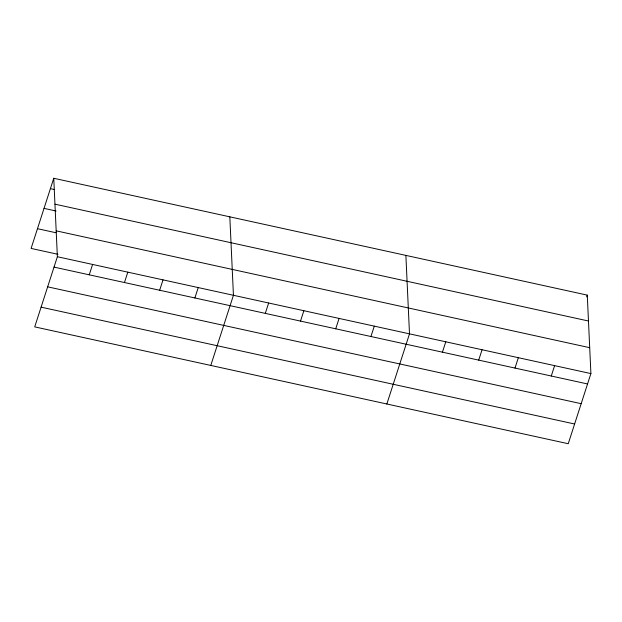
<?xml version="1.0" encoding="UTF-8"?>
<svg xmlns="http://www.w3.org/2000/svg" width="622" height="622" viewBox="0 0 622 622"><rect width="100%" height="100%" fill="white"/><g stroke="black" fill="none" stroke-linecap="round" stroke-linejoin="round"><path stroke-width="0.93" d="M53.756 178.273L57.379 256.731L34.723 326.877L568.244 443.727L590.9 373.581L587.277 295.123L53.756 178.273L31.1 248.419L57.97 254.305M89.241 274.823L92.592 264.443M124.454 282.536L127.805 272.156M159.66 290.249L163.018 279.869M194.873 297.961L198.224 287.582M210.788 365.433L233.437 295.294L229.821 216.837M265.299 313.387L268.65 303.007M300.512 321.1L303.863 310.72M335.724 328.805L339.076 318.433M370.937 336.518L374.288 326.146M386.845 403.997L409.501 333.858L405.878 255.393M442.429 352.176L445.78 341.805M478.707 360.122L482.058 349.751M514.993 368.068L518.344 357.697M551.271 376.015L554.622 365.635M586.717 296.857L587.277 295.123M50.405 188.653L54.106 189.461M54.954 204.164L588.474 321.014M44.03 208.37L56.081 211.013M56.182 230.84L589.703 347.69M37.468 228.694L56.003 232.752M57.379 256.731L590.9 373.581M54.028 267.11L587.549 383.961M47.653 286.835L581.181 403.686M41.091 307.151L574.611 424.002"/></g></svg>
